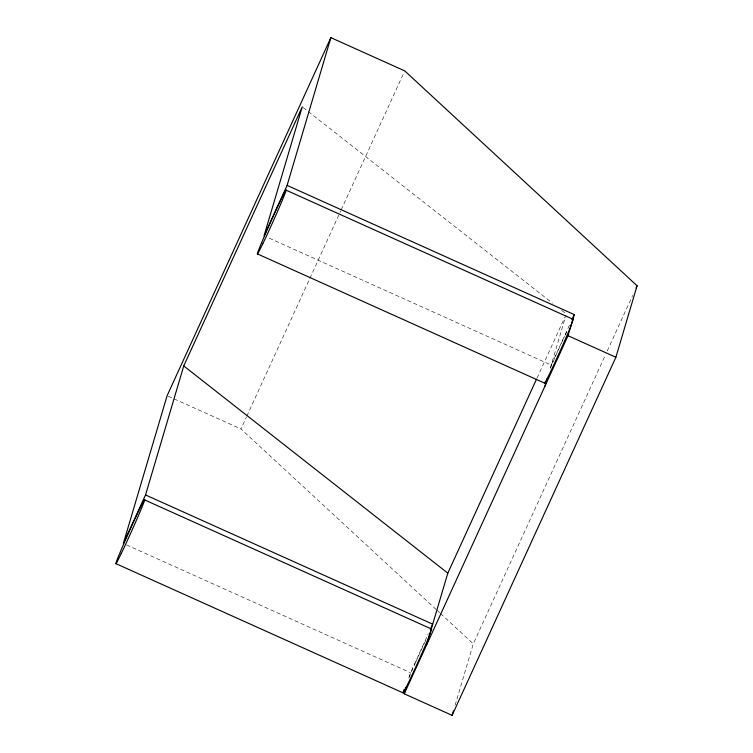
<?xml version="1.0" encoding="UTF-8"?>
<svg xmlns="http://www.w3.org/2000/svg" width="753" height="753" viewBox="0 0 753 753"><rect width="100%" height="100%" fill="white"/><g stroke="black" fill="none" stroke-linecap="round" stroke-linejoin="round"><path stroke-width="0.56" stroke-dasharray="3.77 2.82" d="M409.218 677.051L410.507 672.711L428.363 633.668M550.387 367.85L565.992 315.159M455.094 705.297L473.298 643.843L605.299 355.228M408.794 678.02L412.079 670.452A35.005 1.007 -65.8 0 1 415.261 663.28M436.156 609.497L240.969 428.984L246.344 417.228M246.833 416.164L340.704 210.925M341.194 209.852L404.257 71.959M537.058 378.025L564.854 317.248M569.475 325.117L551.215 365.054L267.259 237.28M607.247 350.954L632.671 295.364M168.164 396.229L240.969 428.984M126.551 544.937L410.507 672.711M303.177 107.547L552.476 303.177M561.7 310.424L566.322 314.048M437.022 610.297L439.611 612.697M440.477 613.497L473.298 643.843M415.722 662.245A35.005 1.007 -65.8 0 1 426.32 639.316M550.311 368.292A35.005 1.007 -65.8 0 1 560.994 344.215M561.456 343.208A35.005 1.007 -65.8 0 1 564.609 336.393M565.098 335.349A35.005 1.007 -65.8 0 1 567.414 330.473"/><path stroke-width="1.13" d="M286.036 190.132L573.202 319.347L570.2 327.8A35.005 1.007 -65.8 0 1 547.365 378.241L545.539 381.733A35.005 1.007 -65.8 0 1 544.673 382.383M330.878 37.65L167.1 395.749L123.332 543.487L145.536 494.947L183.751 365.939L302.254 106.822L264.039 235.83L287.109 185.389L330.878 37.65L404.747 70.895L637.076 285.745L615.888 357.251L452.111 715.35L404.257 693.814L406.187 687.291M426.452 645.274L430.885 630.317M431.187 629.292L447.809 573.165L536.569 379.088M544.965 386.157L547.224 378.505M452.111 715.35L453.438 710.879M404.257 693.814L568.026 335.716L572.318 321.249M287.109 185.389L574.285 314.613L572.6 320.27L573.202 319.347M430.292 629.442L432.702 624.171L145.536 494.947M571.875 319.865L574.285 314.613M636.097 287.881L637.076 285.745M568.026 335.716L615.888 357.251M257.441 253.921L544.617 383.145M144.52 499.86L431.685 629.084L428.683 637.527A35.005 1.007 -65.8 0 1 408.465 682.642L405.848 687.969A35.005 1.007 -65.8 0 1 404.173 689.24M115.924 563.658L403.1 692.882M183.751 365.939L447.809 573.165M121.299 553.427A35.005 1.007 -65.8 0 0 144.463 500.623A35.005 1.007 -65.8 0 0 124.904 541.238A35.005 1.007 -65.8 0 0 121.299 553.427M262.816 243.69A35.005 1.007 -65.8 0 0 285.98 190.886A35.005 1.007 -65.8 0 0 266.421 231.5A35.005 1.007 -65.8 0 0 262.816 243.69"/></g></svg>
